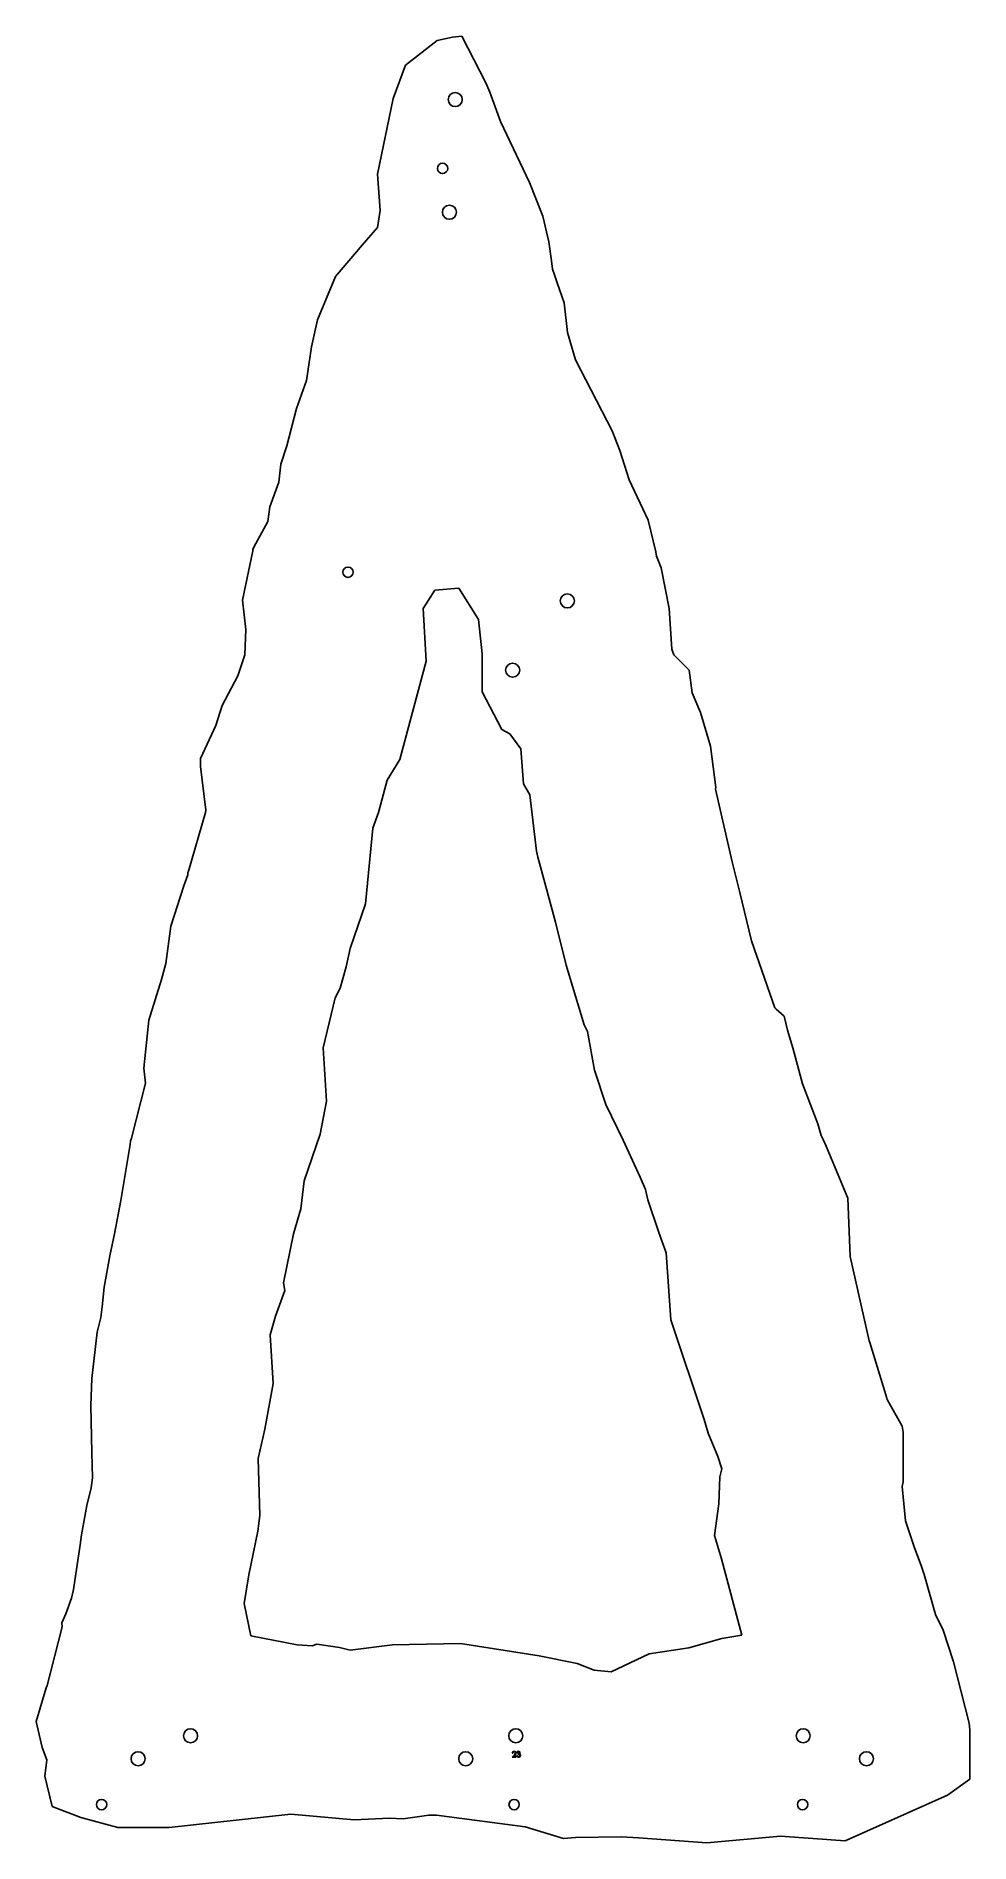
# Model space of a CAD drawing. Header units: millimetres. Extents: x 86 to 899, y 170 to 1744.
import ezdxf

# ---------------------------------------------------------------- set-up
doc = ezdxf.new("R2010")
doc.units = ezdxf.units.MM
doc.linetypes.add('SLD-Durchgehend', pattern=[0])

msp = doc.modelspace()

# ---------------------------------------------------------------- linework, layer by layer
at = {"color": 7, "linetype": 'SLD-Durchgehend', "lineweight": 25}
for p, q in [((434.7, 1739.9), (407.3, 1718.4)), ((448.2, 1743), (434.7, 1739.9)), ((456.2, 1743.8), (448.2, 1743)), ((456.2, 1743.8), (477.1, 1703.2)), ((407.3, 1718.4), (396.5, 1689.4)), ((477.1, 1703.2), (480.7, 1694.9)), ((396.5, 1689.4), (382.9, 1623.5)), ((480.7, 1694.9), (489.9, 1669.5)), ((515.2, 1616.4), (489.9, 1669.5)), ((385, 1591.9), (382.9, 1623.5)), ((515.2, 1616.4), (526.9, 1586.9)), ((382.7, 1577), (385, 1591.9)), ((369.3, 1561.8), (382.7, 1577)), ((526.9, 1586.9), (532.1, 1564.6)), ((346.1, 1534.4), (369.3, 1561.8)), ((532.1, 1564.6), (534.2, 1548)), ((534.2, 1548), (535.3, 1540.8)), ((330.5, 1496.6), (346.1, 1534.4)), ((535.3, 1540.8), (537, 1535.8)), ((539.4, 1528.8), (537, 1535.8)), ((539.4, 1528.8), (545.4, 1511.5)), ((545.4, 1511.5), (548.3, 1485.5)), ((325.2, 1473.1), (330.5, 1496.6)), ((548.3, 1485.5), (555.1, 1461.8)), ((321.1, 1443.7), (325.2, 1473.1)), ((555.1, 1461.8), (587.3, 1399.9)), ((312.2, 1419.5), (321.1, 1443.7)), ((303.7, 1386.8), (312.2, 1419.5)), ((298.5, 1371), (303.7, 1386.8)), ((587.3, 1399.9), (593.7, 1382.8)), ((297, 1355.2), (298.5, 1371)), ((593.7, 1382.8), (602, 1357.4)), ((289, 1333.9), (297, 1355.2)), ((602, 1357.4), (618.5, 1322.1)), ((287.3, 1320.9), (289, 1333.9)), ((618.5, 1322.1), (625.3, 1294.6)), ((275.1, 1298.7), (287.3, 1320.9)), ((265.1, 1252.5), (274.1, 1295.5)), ((274.1, 1295.5), (274.2, 1296.7)), ((274.2, 1296.7), (275.1, 1298.7)), ((625.3, 1294.6), (625.8, 1290.7)), ((625.8, 1290.7), (629.7, 1280.6)), ((629.7, 1280.6), (636.8, 1245.2)), ((422.7, 1245.3), (432.8, 1261.1)), ((432.8, 1261.1), (453.5, 1263)), ((453.5, 1263), (470.8, 1235.7)), ((268, 1226.8), (265.1, 1252.5)), ((425.1, 1199.2), (422.7, 1245.3)), ((636.8, 1245.2), (639.1, 1209.9)), ((470.8, 1235.7), (474, 1205.8)), ((267.3, 1204.7), (268, 1226.8)), ((261.3, 1186.6), (267.3, 1204.7)), ((402.3, 1113.7), (425.1, 1199.2)), ((474, 1205.8), (474, 1172.6)), ((639.1, 1209.9), (640.8, 1204.8)), ((640.8, 1204.8), (654.2, 1191.6)), ((247.4, 1160.8), (261.3, 1186.6)), ((654.2, 1191.6), (656.9, 1171.8)), ((474, 1172.6), (491.2, 1139.8)), ((656.9, 1171.8), (664.1, 1154.7)), ((242.1, 1143.2), (247.4, 1160.8)), ((664.1, 1154.7), (672.8, 1125.4)), ((228.6, 1114.5), (242.1, 1143.2)), ((491.2, 1139.8), (498.1, 1136.1)), ((498.1, 1136.1), (507.7, 1123)), ((507.7, 1123), (509.9, 1092.4)), ((672.8, 1125.4), (677.3, 1089.4)), ((228.6, 1107.7), (228.6, 1114.5)), ((233.2, 1069.5), (228.6, 1107.7)), ((391.2, 1095.8), (402.3, 1113.7)), ((383.6, 1067.5), (391.2, 1095.8)), ((509.9, 1092.4), (515.5, 1083)), ((677.3, 1089.4), (677.2, 1087.9)), ((677.2, 1087.9), (691.8, 1024.5)), ((515.5, 1083), (521.3, 1033.8)), ((218.2, 1016.3), (232.9, 1067.5)), ((232.9, 1067.5), (233.2, 1069.5)), ((378.6, 1053.8), (383.6, 1067.5)), ((372.3, 987.9), (378.6, 1053.8)), ((521.3, 1033.8), (522.4, 1028.5)), ((522.4, 1028.5), (524, 1023.3)), ((524, 1023.3), (537.8, 972.1)), ((691.8, 1024.5), (698.4, 997.8)), ((214.1, 1003.6), (217.6, 1013.3)), ((217.6, 1015.2), (218.2, 1016.3)), ((217.6, 1013.3), (217.6, 1015.2)), ((202.9, 968.6), (214.1, 1003.6)), ((698.4, 997.8), (708.6, 955.6)), ((359, 949.1), (372.3, 987.9)), ((198.6, 936), (202.9, 968.6)), ((537.8, 972.1), (547.1, 934.5)), ((355.6, 933), (359, 949.1)), ((708.6, 955.6), (728.8, 897.5)), ((194.7, 922.1), (198.6, 936)), ((350.4, 914.6), (355.6, 933)), ((547.1, 934.5), (562.8, 882.6)), ((183.7, 886.7), (194.7, 922.1)), ((345.9, 906.1), (350.4, 914.6)), ((335.5, 862.6), (345.9, 906.1)), ((728.8, 897.5), (730.1, 896.2)), ((179.4, 844.9), (183.7, 886.7)), ((562.8, 882.6), (565.7, 876.7)), ((730.1, 896.2), (736.9, 890.1)), ((736.9, 890.1), (738.6, 882.7)), ((738.6, 882.7), (739.9, 877.9)), ((565.7, 876.7), (571.7, 843)), ((739.9, 877.9), (744.6, 862.6)), ((338.5, 816.2), (335.5, 862.6)), ((744.6, 862.6), (753, 831.1)), ((180.8, 831.7), (179.4, 844.9)), ((571.7, 843), (581.6, 813.2)), ((168.7, 783.9), (180.8, 831.7)), ((753, 831.1), (766.3, 796.4)), ((332.9, 787.2), (338.5, 816.2)), ((581.6, 813.2), (596.6, 782.2)), ((318.8, 746.7), (332.9, 787.2)), ((766.3, 796.4), (769.1, 786.2)), ((159.3, 729.5), (167.3, 778.3)), ((167.3, 778.3), (167.6, 781.3)), ((167.6, 781.3), (168.7, 783.9)), ((596.6, 782.2), (611.4, 750)), ((769.1, 786.2), (771, 782.8)), ((771, 782.8), (773.6, 776.8)), ((773.6, 776.8), (792.3, 731.6)), ((316, 722.2), (318.8, 746.7)), ((611.4, 750), (616.1, 739.1)), ((153.8, 700.4), (159.3, 729.5)), ((616.1, 739.1), (618.2, 730)), ((618.2, 730), (627.9, 701.6)), ((792.3, 731.6), (794.5, 680.7)), ((309.6, 700.5), (316, 722.2)), ((149.7, 681.2), (153.8, 700.4)), ((300.8, 657.8), (309.6, 700.5)), ((627.9, 701.6), (634.2, 683.9)), ((144.9, 653.9), (149.7, 681.2)), ((634.2, 683.9), (638.2, 625.6)), ((794.5, 680.7), (811.1, 607.2)), ((143.1, 637), (144.9, 653.9)), ((293.9, 628.7), (302.1, 651.1)), ((302.1, 651.1), (300.8, 657.8)), ((141.8, 627.7), (143.1, 637)), ((134, 574.5), (138.8, 614.7)), ((138.8, 614.7), (141.8, 627.7)), ((289.2, 612.4), (293.9, 628.7)), ((638.2, 625.6), (638.4, 624.7)), ((638.4, 624.7), (667.2, 538.7)), ((291.8, 570.2), (289.2, 612.4)), ((811.1, 607.2), (811.6, 605.9)), ((811.6, 605.9), (826.4, 557.5)), ((133.1, 550.9), (134, 574.5)), ((284.6, 530.3), (291.8, 570.2)), ((133.9, 509.9), (133.1, 550.9)), ((826.4, 557.5), (826.5, 556.3)), ((826.5, 556.3), (839.7, 532.9)), ((667.2, 538.7), (670.7, 526.9)), ((278.8, 504.8), (284.6, 530.3)), ((670.7, 526.9), (679.2, 506.6)), ((839.7, 532.9), (840.6, 527.7)), ((840.6, 527.7), (840.7, 499.1)), ((134.7, 487.9), (133.9, 509.9)), ((280.2, 455.1), (278.8, 504.8)), ((679.2, 506.6), (682.7, 495.8)), ((133.5, 479.3), (134.7, 487.9)), ((681, 488.8), (680.1, 465.2)), ((682.7, 495.8), (681, 488.8)), ((840.7, 499.1), (840.5, 484.5)), ((129.8, 464), (133.5, 479.3)), ((840.5, 484.5), (839.7, 480.4)), ((839.7, 480.4), (842.5, 450.5)), ((125.1, 438.4), (129.8, 464)), ((680.1, 465.2), (676.4, 437.8)), ((270.8, 403.4), (278.5, 441.5)), ((278.5, 441.5), (280.2, 455.1)), ((842.5, 450.5), (850.4, 427)), ((118.1, 390.7), (123.9, 429.7)), ((123.9, 429.7), (125.1, 438.4)), ((676.4, 437.8), (682.3, 417.3)), ((850.4, 427), (856.3, 411.5)), ((682.3, 417.3), (700.2, 350.8)), ((856.3, 411.5), (858.8, 403.9)), ((266.7, 378.4), (270.8, 403.4)), ((858.8, 403.9), (868.8, 369)), ((111.4, 369.4), (116.3, 383.1)), ((116.3, 383.1), (118.1, 390.7)), ((272.6, 350.4), (266.7, 378.4)), ((107.9, 361.8), (111.4, 369.4)), ((868.8, 369), (875.3, 355.4)), ((95, 307), (108.1, 358.1)), ((108.1, 358.1), (107.9, 361.8)), ((312.7, 342.4), (272.6, 350.4)), ((682.7, 347.9), (653.9, 339.8)), ((700.2, 350.8), (682.7, 347.9)), ((875.3, 355.4), (884.5, 327.7)), ((325.8, 341.6), (312.7, 342.4)), ((330, 343), (325.8, 341.6)), ((349.8, 340.3), (330, 343)), ((359, 337.8), (349.8, 340.3)), ((395.8, 342.5), (359, 337.8)), ((455.2, 343.6), (395.8, 342.5)), ((523.7, 332.9), (455.2, 343.6)), ((556.6, 326.1), (523.7, 332.9)), ((619.5, 334.6), (586.3, 319.1)), ((653.9, 339.8), (619.5, 334.6)), ((571.4, 320.3), (556.6, 326.1)), ((586.3, 319.1), (571.4, 320.3)), ((884.5, 327.7), (897.7, 275.3)), ((85.5, 275.7), (94.3, 304.9)), ((94.3, 304.9), (95, 307)), ((90.9, 253.2), (85.5, 275.7)), ((897.7, 275.3), (898.3, 272.2)), ((898.3, 272.2), (898.5, 267.4)), ((94.9, 242.4), (90.9, 253.2)), ((898.5, 267.4), (898.7, 225.4)), ((93, 228.1), (94.9, 242.4)), ((99.4, 201.6), (93, 228.1)), ((898.7, 225.4), (879.3, 211.6)), ((790.2, 171.7), (879.3, 211.6)), ((124.3, 192.1), (99.4, 201.6)), ((156.8, 183.3), (124.3, 192.1)), ((201.5, 183.3), (307.2, 195.1)), ((362.6, 190.1), (307.2, 195.1)), ((393.1, 191.6), (362.6, 190.1)), ((405.1, 190.8), (393.1, 191.6)), ((427.6, 194.2), (405.1, 190.8)), ((434.3, 194), (427.6, 194.2)), ((511.4, 184), (434.3, 194)), ((156.8, 183.3), (201.5, 183.3)), ((544.9, 173.8), (511.4, 184)), ((555.2, 174.6), (544.9, 173.8)), ((595, 175.3), (555.2, 174.6)), ((610, 174.3), (595, 175.3)), ((610, 174.3), (669.7, 170)), ((669.7, 170), (733.7, 175.7)), ((733.7, 175.7), (790.2, 171.7))]:
    msp.add_line(p, q, dxfattribs=at)
at = {"color": 2, "linetype": 'SLD-Durchgehend', "lineweight": 25, "true_color": 0xffff00}
for p, q in [((500, 244.7), (502, 246.7)), ((503.4, 244.7), (500, 244.7)), ((500.7, 248.1), (500.2, 248.1)), ((502.3, 246.5), (501.1, 245.2)), ((501.1, 245.2), (503.4, 245.2)), ((503.4, 245.2), (503.4, 244.7)), ((503.9, 246), (504.3, 246)), ((504.5, 248.5), (504.1, 248.5)), ((505.3, 247.2), (505.3, 247.7))]:
    msp.add_line(p, q, dxfattribs=at)
at = {"color": 2, "linetype": 'SLD-Durchgehend', "lineweight": 25, "true_color": 0xffff00, "flags": 128}
for points in [[(504.3, 246), (504.5, 245.6), (504.7, 245.3)], [(504.7, 245.3), (505.2, 245.1), (505.5, 245.1)], [(505.3, 247.7), (506.1, 247.9), (506.4, 248.1), (506.5, 248.3), (506.6, 248.5)], [(506.8, 246.1), (506.8, 246.4), (506.7, 246.6), (506.3, 247), (505.3, 247.2)], [(506.6, 248.5), (506.4, 248.9), (506.2, 249.1), (505.6, 249.3)], [(506.4, 247.5), (506.8, 247.3), (507, 247.1)], [(507, 247.1), (507.2, 246.6), (507.3, 246.2)]]:
    msp.add_lwpolyline(points, dxfattribs=at)
at = {"color": 7, "linetype": 'SLD-Durchgehend', "lineweight": 25}
for centre, radius in [((450.5, 1688.5), 6.12), ((439.5, 1628.6), 4.5), ((445.4, 1590.4), 6.12), ((357.1, 1276.8), 4.5), ((548.1, 1251.8), 6.12), ((500.5, 1191.5), 6.12), ((220, 263.3), 6.12), ((503.2, 263.3), 6.12), ((753.5, 263.3), 6.12), ((174.3, 243.3), 6.12), ((459.6, 243.3), 6.12), ((808.6, 243.3), 6.12), ((142.5, 203.3), 4.5), ((501.8, 203.3), 4.5), ((753, 203.3), 4.5)]:
    msp.add_circle(centre, radius, dxfattribs=at)
at = {"color": 2, "linetype": 'SLD-Durchgehend', "lineweight": 25, "true_color": 0xffff00}
for centre, radius, start, end in [((501.8, 248.2), 1.62, 89.7556, 181.4974), ((501.8, 248.1), 1.15, 89.4909, 180.2609), ((501.9, 248.3), 1.47, 359.187, 91.7322), ((501.9, 248.2), 1.05, 1.7591, 92.123), ((500.8, 248.6), 2.17, 303.8727, 352.7787), ((500.7, 248.6), 2.64, 307.6065, 353.5535), ((505.5, 246.2), 1.64, 185.8326, 271.2086), ((505.6, 248.3), 1.51, 90.0685, 171.4129), ((505.5, 248.2), 1.07, 88.8961, 163.7827), ((505.6, 246.2), 1.66, 267.488, 358.5314), ((505.7, 246.2), 1.15, 263.7268, 355.7156), ((505.6, 248.4), 1.38, 3.4177, 93.2713), ((505.8, 248.5), 1.17, 300.1095, 0.7257)]:
    msp.add_arc(centre, radius, start, end, dxfattribs=at)

doc.saveas('drawing.dxf')
